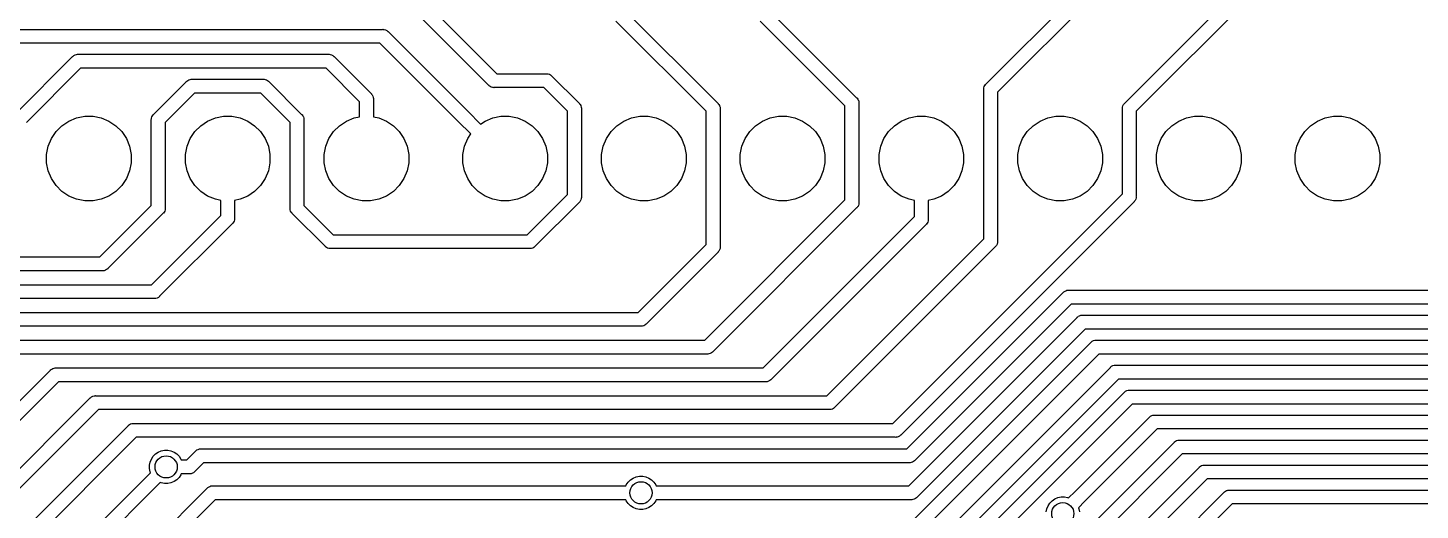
# Model space of a CAD drawing. Extents: x 3.36 to 8.33, y -5.94 to -3.6.
# Drawn here: x 4.671 to 5.659, y -4.482 to -4.14 of the extents above; entities that cross this region are included whole.
import ezdxf

# ---------------------------------------------------------------- set-up
doc = ezdxf.new("R2010")
doc.units = 0
doc.header["$MEASUREMENT"] = 0
doc.layers.add('BLACK', color=7, linetype='CONTINUOUS')

msp = doc.modelspace()

# ---------------------------------------------------------------- linework, layer by layer
at = {"layer": 'BLACK', "linetype": 'CONTINUOUS'}
for p, q in [((5.35102, -4.17961), (5.4687, -4.06192)), ((5.47566, -4.06888), (5.35925, -4.18529)), ((5.44945, -4.1932), (5.5554, -4.08724)), ((4.92491, -4.09315), (5.00401, -4.17224)), ((5.56109, -4.09547), (5.45768, -4.19889)), ((4.99832, -4.18047), (4.91922, -4.10138)), ((5.0942, -4.12661), (5.16079, -4.1932)), ((5.19656, -4.12661), (5.25921, -4.18926)), ((5.15256, -4.19889), (5.08851, -4.13484)), ((5.25098, -4.19495), (5.19088, -4.13484)), ((4.63016, -4.14075), (4.92289, -4.14075)), ((4.92289, -4.14075), (4.92313, -4.14072)), ((4.92313, -4.14072), (4.92337, -4.14075)), ((4.92337, -4.14075), (4.92337, -4.14075)), ((4.92337, -4.14075), (4.92409, -4.14082)), ((4.92409, -4.14082), (4.92502, -4.1411)), ((4.92502, -4.1411), (4.92588, -4.14156)), ((4.92588, -4.14156), (4.92663, -4.14217)), ((4.92663, -4.14217), (4.92678, -4.14236)), ((4.92678, -4.14236), (4.98354, -4.19912)), ((4.92109, -4.15059), (4.63196, -4.15059)), ((4.7048, -4.15882), (4.70573, -4.15854)), ((4.70573, -4.15854), (4.70645, -4.15846)), ((4.70645, -4.15846), (4.70669, -4.15844)), ((4.70645, -4.15846), (4.70645, -4.15846)), ((4.70669, -4.15844), (4.70693, -4.15846)), ((4.70693, -4.15846), (4.88461, -4.15846)), ((4.88461, -4.15846), (4.88485, -4.15844)), ((4.88485, -4.15844), (4.88509, -4.15846)), ((4.88509, -4.15846), (4.88509, -4.15846)), ((4.88509, -4.15846), (4.88581, -4.15854)), ((4.88581, -4.15854), (4.88674, -4.15882)), ((4.97658, -4.20608), (4.92109, -4.15059)), ((4.66205, -4.20107), (4.70304, -4.16008)), ((4.70873, -4.16831), (4.67028, -4.20676)), ((4.70304, -4.16008), (4.7032, -4.15989)), ((4.7032, -4.15989), (4.70338, -4.15973)), ((4.70338, -4.15973), (4.70395, -4.15927)), ((4.70395, -4.15927), (4.7048, -4.15882)), ((4.88281, -4.16831), (4.70873, -4.16831)), ((4.90654, -4.19204), (4.88281, -4.16831)), ((4.88674, -4.15882), (4.88759, -4.15927)), ((4.88759, -4.15927), (4.88834, -4.15989)), ((4.88834, -4.15989), (4.8885, -4.16008)), ((4.8885, -4.16008), (4.91477, -4.18635)), ((4.76047, -4.20107), (4.78375, -4.17779)), ((4.78375, -4.17779), (4.7839, -4.17761)), ((4.7839, -4.17761), (4.78409, -4.17745)), ((4.78409, -4.17745), (4.78465, -4.17699)), ((4.78409, -4.17745), (4.78409, -4.17745)), ((4.78465, -4.17699), (4.78551, -4.17653)), ((4.78551, -4.17653), (4.78644, -4.17625)), ((4.78644, -4.17625), (4.78716, -4.17618)), ((4.78716, -4.17618), (4.7874, -4.17616)), ((4.78716, -4.17618), (4.78716, -4.17618)), ((4.7874, -4.17616), (4.78764, -4.17618)), ((4.78764, -4.17618), (4.83834, -4.17618)), ((4.83834, -4.17618), (4.83858, -4.17616)), ((4.83858, -4.17616), (4.83882, -4.17618)), ((4.83882, -4.17618), (4.83882, -4.17618)), ((4.83882, -4.17618), (4.83955, -4.17625)), ((4.83955, -4.17625), (4.84048, -4.17653)), ((4.84048, -4.17653), (4.84133, -4.17699)), ((4.84133, -4.17699), (4.84208, -4.17761)), ((4.84208, -4.17761), (4.84223, -4.17779)), ((4.84223, -4.17779), (4.86551, -4.20107)), ((5.00401, -4.17224), (5.03913, -4.17224)), ((5.03913, -4.17224), (5.03937, -4.17222)), ((5.03937, -4.17222), (5.03961, -4.17224)), ((5.03961, -4.17224), (5.03961, -4.17224)), ((5.03961, -4.17224), (5.04033, -4.17232)), ((5.04033, -4.17232), (5.04126, -4.1726)), ((5.04126, -4.1726), (5.04212, -4.17305)), ((5.04212, -4.17305), (5.04287, -4.17367)), ((5.04287, -4.17367), (5.04302, -4.17386)), ((5.04302, -4.17386), (5.06236, -4.1932)), ((4.78944, -4.18602), (4.7687, -4.20676)), ((4.83654, -4.18602), (4.78944, -4.18602)), ((4.85728, -4.20676), (4.83654, -4.18602)), ((4.91477, -4.18635), (4.91496, -4.1865)), ((4.91496, -4.1865), (4.91511, -4.18669)), ((4.91511, -4.18669), (4.91511, -4.18669)), ((4.91511, -4.18669), (4.91541, -4.18706)), ((4.91541, -4.18706), (4.91557, -4.18725)), ((4.91557, -4.18725), (4.91603, -4.18811)), ((4.91603, -4.18811), (4.91631, -4.18903)), ((4.99847, -4.18066), (4.99832, -4.18047)), ((4.99866, -4.18082), (4.99847, -4.18066)), ((4.99901, -4.1811), (4.99866, -4.18082)), ((4.99866, -4.18082), (4.99866, -4.18082)), ((4.99922, -4.18128), (4.99901, -4.1811)), ((5.00008, -4.18173), (4.99922, -4.18128)), ((5.00101, -4.18202), (5.00008, -4.18173)), ((5.00173, -4.18209), (5.00101, -4.18202)), ((5.00197, -4.18211), (5.00173, -4.18209)), ((5.00173, -4.18209), (5.00173, -4.18209)), ((5.00221, -4.18209), (5.00197, -4.18211)), ((5.03733, -4.18209), (5.00221, -4.18209)), ((5.05413, -4.19889), (5.03733, -4.18209)), ((5.34939, -4.18326), (5.34948, -4.18229)), ((5.34941, -4.1835), (5.34939, -4.18326)), ((5.34941, -4.2893), (5.34941, -4.1835)), ((5.34948, -4.18229), (5.34976, -4.18136)), ((5.34976, -4.18136), (5.35022, -4.18051)), ((5.35022, -4.18051), (5.35068, -4.17995)), ((5.35068, -4.17995), (5.35083, -4.17976)), ((5.35068, -4.17995), (5.35068, -4.17995)), ((5.35083, -4.17976), (5.35102, -4.17961)), ((5.35925, -4.18529), (5.35925, -4.2911)), ((4.90654, -4.20282), (4.90654, -4.19204)), ((4.91631, -4.18903), (4.91638, -4.18976)), ((4.91638, -4.18976), (4.91638, -4.18976)), ((4.91638, -4.18976), (4.91641, -4.19)), ((4.91641, -4.19), (4.91638, -4.19024)), ((4.91638, -4.19024), (4.91638, -4.20282)), ((5.06236, -4.1932), (5.06255, -4.19335)), ((5.06255, -4.19335), (5.06271, -4.19354)), ((5.06271, -4.19354), (5.06271, -4.19354)), ((5.06271, -4.19354), (5.06317, -4.1941)), ((5.06317, -4.1941), (5.06351, -4.19474)), ((5.06351, -4.19474), (5.06362, -4.19496)), ((5.06362, -4.19496), (5.06391, -4.19589)), ((5.06391, -4.19589), (5.06398, -4.19661)), ((5.06398, -4.19661), (5.06398, -4.19661)), ((5.06398, -4.19661), (5.064, -4.19685)), ((5.064, -4.19685), (5.06398, -4.19709)), ((5.06398, -4.19709), (5.06398, -4.2596)), ((5.16079, -4.1932), (5.16098, -4.19335)), ((5.16098, -4.19335), (5.16113, -4.19354)), ((5.16113, -4.19354), (5.16113, -4.19354)), ((5.16113, -4.19354), (5.16159, -4.1941)), ((5.16159, -4.1941), (5.16193, -4.19474)), ((5.16193, -4.19474), (5.16205, -4.19496)), ((5.16205, -4.19496), (5.16233, -4.19589)), ((5.16233, -4.19589), (5.1624, -4.19661)), ((5.1624, -4.19661), (5.1624, -4.19661)), ((5.1624, -4.19661), (5.16243, -4.19685)), ((5.16243, -4.19685), (5.1624, -4.19709)), ((5.1624, -4.19709), (5.1624, -4.29503)), ((5.25098, -4.26174), (5.25098, -4.19495)), ((5.25921, -4.18926), (5.2594, -4.18942)), ((5.2594, -4.18942), (5.25956, -4.1896)), ((5.25956, -4.1896), (5.26002, -4.19017)), ((5.26002, -4.19017), (5.26044, -4.19096)), ((5.26044, -4.19096), (5.26047, -4.19102)), ((5.26047, -4.19102), (5.26076, -4.19195)), ((5.26076, -4.19195), (5.26083, -4.19267)), ((5.26083, -4.19267), (5.26083, -4.19267)), ((5.26083, -4.19267), (5.26085, -4.19291)), ((5.26085, -4.19291), (5.26083, -4.19315)), ((5.26083, -4.19315), (5.26083, -4.26354)), ((5.44781, -4.19685), (5.44783, -4.19661)), ((5.44783, -4.19709), (5.44781, -4.19685)), ((5.44783, -4.19661), (5.44791, -4.19589)), ((5.44783, -4.19661), (5.44783, -4.19661)), ((5.44783, -4.25735), (5.44783, -4.19709)), ((5.44791, -4.19589), (5.44819, -4.19496)), ((5.44819, -4.19496), (5.44864, -4.1941)), ((5.44864, -4.1941), (5.44926, -4.19335)), ((5.44926, -4.19335), (5.44945, -4.1932)), ((4.69549, -4.20912), (4.7004, -4.20584)), ((4.7004, -4.20584), (4.70586, -4.20358)), ((4.70586, -4.20358), (4.71166, -4.20243)), ((4.71166, -4.20243), (4.71756, -4.20243)), ((4.71756, -4.20243), (4.72336, -4.20358)), ((4.72336, -4.20358), (4.72882, -4.20584)), ((4.72882, -4.20584), (4.73373, -4.20912)), ((4.75883, -4.20472), (4.75887, -4.20432)), ((4.75886, -4.20497), (4.75883, -4.20472)), ((4.75886, -4.26568), (4.75886, -4.20497)), ((4.75887, -4.20432), (4.75893, -4.20376)), ((4.75893, -4.20376), (4.75897, -4.20364)), ((4.75897, -4.20364), (4.75921, -4.20283)), ((4.75921, -4.20283), (4.75967, -4.20198)), ((4.75967, -4.20198), (4.76013, -4.20142)), ((4.76013, -4.20142), (4.76028, -4.20123)), ((4.76013, -4.20142), (4.76013, -4.20142)), ((4.76028, -4.20123), (4.76047, -4.20107)), ((4.7687, -4.20676), (4.7687, -4.26748)), ((4.79391, -4.20912), (4.79883, -4.20584)), ((4.79883, -4.20584), (4.80428, -4.20358)), ((4.80428, -4.20358), (4.81008, -4.20243)), ((4.81008, -4.20243), (4.81599, -4.20243)), ((4.81599, -4.20243), (4.82179, -4.20358)), ((4.82179, -4.20358), (4.82725, -4.20584)), ((4.82725, -4.20584), (4.83216, -4.20912)), ((4.85728, -4.26748), (4.85728, -4.20676)), ((4.86551, -4.20107), (4.8657, -4.20123)), ((4.8657, -4.20123), (4.86586, -4.20142)), ((4.86586, -4.20142), (4.86586, -4.20142)), ((4.86586, -4.20142), (4.86632, -4.20198)), ((4.86632, -4.20198), (4.86659, -4.20249)), ((4.86659, -4.20249), (4.86677, -4.20283)), ((4.86677, -4.20283), (4.86705, -4.20376)), ((4.86705, -4.20376), (4.86713, -4.20448)), ((4.86713, -4.20448), (4.86713, -4.20448)), ((4.86713, -4.20448), (4.86715, -4.20472)), ((4.86715, -4.20472), (4.86713, -4.20497)), ((4.86713, -4.20497), (4.86713, -4.26568)), ((4.89234, -4.20912), (4.89725, -4.20584)), ((4.89725, -4.20584), (4.90271, -4.20358)), ((4.90271, -4.20358), (4.90654, -4.20282)), ((4.91638, -4.20282), (4.92021, -4.20358)), ((4.92021, -4.20358), (4.92567, -4.20584)), ((4.92567, -4.20584), (4.93058, -4.20912)), ((4.98547, -4.21497), (4.97658, -4.20608)), ((4.97658, -4.20608), (4.97658, -4.20608)), ((4.98354, -4.19912), (4.98354, -4.19912)), ((4.98354, -4.19912), (4.99243, -4.20801)), ((4.99243, -4.20801), (4.99568, -4.20584)), ((4.99568, -4.20584), (5.00114, -4.20358)), ((5.00114, -4.20358), (5.00693, -4.20243)), ((5.00693, -4.20243), (5.01284, -4.20243)), ((5.01284, -4.20243), (5.01864, -4.20358)), ((5.01864, -4.20358), (5.0241, -4.20584)), ((5.0241, -4.20584), (5.02901, -4.20912)), ((5.05413, -4.2578), (5.05413, -4.19889)), ((5.08919, -4.20912), (5.0941, -4.20584)), ((5.0941, -4.20584), (5.09956, -4.20358)), ((5.09956, -4.20358), (5.10536, -4.20243)), ((5.10536, -4.20243), (5.11127, -4.20243)), ((5.11127, -4.20243), (5.11706, -4.20358)), ((5.11706, -4.20358), (5.12252, -4.20584)), ((5.12252, -4.20584), (5.12743, -4.20912)), ((5.15256, -4.29324), (5.15256, -4.19889)), ((5.18761, -4.20912), (5.19253, -4.20584)), ((5.19253, -4.20584), (5.19799, -4.20358)), ((5.19799, -4.20358), (5.20378, -4.20243)), ((5.20378, -4.20243), (5.20969, -4.20243)), ((5.20969, -4.20243), (5.21549, -4.20358)), ((5.21549, -4.20358), (5.22095, -4.20584)), ((5.22095, -4.20584), (5.22586, -4.20912)), ((5.28604, -4.20912), (5.29095, -4.20584)), ((5.29095, -4.20584), (5.29641, -4.20358)), ((5.29641, -4.20358), (5.30221, -4.20243)), ((5.30221, -4.20243), (5.30812, -4.20243)), ((5.30812, -4.20243), (5.31391, -4.20358)), ((5.31391, -4.20358), (5.31937, -4.20584)), ((5.31937, -4.20584), (5.32429, -4.20912)), ((5.38446, -4.20912), (5.38938, -4.20584)), ((5.38938, -4.20584), (5.39484, -4.20358)), ((5.39484, -4.20358), (5.40063, -4.20243)), ((5.40063, -4.20243), (5.40654, -4.20243)), ((5.40654, -4.20243), (5.41234, -4.20358)), ((5.41234, -4.20358), (5.4178, -4.20584)), ((5.4178, -4.20584), (5.42271, -4.20912)), ((5.45768, -4.19889), (5.45768, -4.25915)), ((5.48289, -4.20912), (5.4878, -4.20584)), ((5.4878, -4.20584), (5.49326, -4.20358)), ((5.49326, -4.20358), (5.49906, -4.20243)), ((5.49906, -4.20243), (5.50497, -4.20243)), ((5.50497, -4.20243), (5.51076, -4.20358)), ((5.51076, -4.20358), (5.51622, -4.20584)), ((5.51622, -4.20584), (5.52114, -4.20912)), ((5.58131, -4.20912), (5.58623, -4.20584)), ((5.58623, -4.20584), (5.59169, -4.20358)), ((5.59169, -4.20358), (5.59748, -4.20243)), ((5.59748, -4.20243), (5.60339, -4.20243)), ((5.60339, -4.20243), (5.60919, -4.20358)), ((5.60919, -4.20358), (5.61465, -4.20584)), ((5.61465, -4.20584), (5.61956, -4.20912)), ((4.68802, -4.21821), (4.69131, -4.2133)), ((4.69131, -4.2133), (4.69549, -4.20912)), ((4.73373, -4.20912), (4.73791, -4.2133)), ((4.73791, -4.2133), (4.7412, -4.21821)), ((4.78645, -4.21821), (4.78973, -4.2133)), ((4.78973, -4.2133), (4.79391, -4.20912)), ((4.83216, -4.20912), (4.83634, -4.2133)), ((4.83634, -4.2133), (4.83962, -4.21821)), ((4.88487, -4.21821), (4.88816, -4.2133)), ((4.88816, -4.2133), (4.89234, -4.20912)), ((4.93058, -4.20912), (4.93476, -4.2133)), ((4.93476, -4.2133), (4.93805, -4.21821)), ((4.9833, -4.21821), (4.98547, -4.21497)), ((5.02901, -4.20912), (5.03319, -4.2133)), ((5.03319, -4.2133), (5.03647, -4.21821)), ((5.08173, -4.21821), (5.08501, -4.2133)), ((5.08501, -4.2133), (5.08919, -4.20912)), ((5.12743, -4.20912), (5.13161, -4.2133)), ((5.13161, -4.2133), (5.1349, -4.21821)), ((5.18015, -4.21821), (5.18343, -4.2133)), ((5.18343, -4.2133), (5.18761, -4.20912)), ((5.22586, -4.20912), (5.23004, -4.2133)), ((5.23004, -4.2133), (5.23332, -4.21821)), ((5.27858, -4.21821), (5.28186, -4.2133)), ((5.28186, -4.2133), (5.28604, -4.20912)), ((5.32429, -4.20912), (5.32846, -4.2133)), ((5.32846, -4.2133), (5.33175, -4.21821)), ((5.377, -4.21821), (5.38028, -4.2133)), ((5.38028, -4.2133), (5.38446, -4.20912)), ((5.42271, -4.20912), (5.42689, -4.2133)), ((5.42689, -4.2133), (5.43017, -4.21821)), ((5.47543, -4.21821), (5.47871, -4.2133)), ((5.47871, -4.2133), (5.48289, -4.20912)), ((5.52114, -4.20912), (5.52531, -4.2133)), ((5.52531, -4.2133), (5.5286, -4.21821)), ((5.57385, -4.21821), (5.57713, -4.2133)), ((5.57713, -4.2133), (5.58131, -4.20912)), ((5.61956, -4.20912), (5.62374, -4.2133)), ((5.62374, -4.2133), (5.62702, -4.21821)), ((4.68461, -4.22947), (4.68576, -4.22367)), ((4.68576, -4.22367), (4.68802, -4.21821)), ((4.7412, -4.21821), (4.74346, -4.22367)), ((4.74346, -4.22367), (4.74461, -4.22947)), ((4.78304, -4.22947), (4.78419, -4.22367)), ((4.78419, -4.22367), (4.78645, -4.21821)), ((4.83962, -4.21821), (4.84188, -4.22367)), ((4.84188, -4.22367), (4.84304, -4.22947)), ((4.88146, -4.22947), (4.88261, -4.22367)), ((4.88261, -4.22367), (4.88487, -4.21821)), ((4.93805, -4.21821), (4.94031, -4.22367)), ((4.94031, -4.22367), (4.94146, -4.22947)), ((4.97989, -4.22947), (4.98104, -4.22367)), ((4.98104, -4.22367), (4.9833, -4.21821)), ((5.03647, -4.21821), (5.03873, -4.22367)), ((5.03873, -4.22367), (5.03989, -4.22947)), ((5.07831, -4.22947), (5.07946, -4.22367)), ((5.07946, -4.22367), (5.08173, -4.21821)), ((5.1349, -4.21821), (5.13716, -4.22367)), ((5.13716, -4.22367), (5.13831, -4.22947)), ((5.17674, -4.22947), (5.17789, -4.22367)), ((5.17789, -4.22367), (5.18015, -4.21821)), ((5.23332, -4.21821), (5.23558, -4.22367)), ((5.23558, -4.22367), (5.23674, -4.22947)), ((5.27516, -4.22947), (5.27631, -4.22367)), ((5.27631, -4.22367), (5.27858, -4.21821)), ((5.33175, -4.21821), (5.33401, -4.22367)), ((5.33401, -4.22367), (5.33516, -4.22947)), ((5.37359, -4.22947), (5.37474, -4.22367)), ((5.37474, -4.22367), (5.377, -4.21821)), ((5.43017, -4.21821), (5.43243, -4.22367)), ((5.43243, -4.22367), (5.43359, -4.22947)), ((5.47201, -4.22947), (5.47316, -4.22367)), ((5.47316, -4.22367), (5.47543, -4.21821)), ((5.5286, -4.21821), (5.53086, -4.22367)), ((5.53086, -4.22367), (5.53201, -4.22947)), ((5.57044, -4.22947), (5.57159, -4.22367)), ((5.57159, -4.22367), (5.57385, -4.21821)), ((5.62702, -4.21821), (5.62928, -4.22367)), ((5.62928, -4.22367), (5.63044, -4.22947)), ((4.68461, -4.23538), (4.68461, -4.22947)), ((4.68576, -4.24118), (4.68461, -4.23538)), ((4.74461, -4.23538), (4.74346, -4.24118)), ((4.74461, -4.22947), (4.74461, -4.23538)), ((4.78304, -4.23538), (4.78304, -4.22947)), ((4.78419, -4.24118), (4.78304, -4.23538)), ((4.84304, -4.23538), (4.84188, -4.24118)), ((4.84304, -4.22947), (4.84304, -4.23538)), ((4.88146, -4.23538), (4.88146, -4.22947)), ((4.88261, -4.24118), (4.88146, -4.23538)), ((4.94146, -4.23538), (4.94031, -4.24118)), ((4.94146, -4.22947), (4.94146, -4.23538)), ((4.97989, -4.23538), (4.97989, -4.22947)), ((4.98104, -4.24118), (4.97989, -4.23538)), ((5.03989, -4.23538), (5.03873, -4.24118)), ((5.03989, -4.22947), (5.03989, -4.23538)), ((5.07831, -4.23538), (5.07831, -4.22947)), ((5.07946, -4.24118), (5.07831, -4.23538)), ((5.13831, -4.23538), (5.13716, -4.24118)), ((5.13831, -4.22947), (5.13831, -4.23538)), ((5.17674, -4.23538), (5.17674, -4.22947)), ((5.17789, -4.24118), (5.17674, -4.23538)), ((5.23674, -4.23538), (5.23558, -4.24118)), ((5.23674, -4.22947), (5.23674, -4.23538)), ((5.27516, -4.23538), (5.27516, -4.22947)), ((5.27631, -4.24118), (5.27516, -4.23538)), ((5.33516, -4.23538), (5.33401, -4.24118)), ((5.33516, -4.22947), (5.33516, -4.23538)), ((5.37359, -4.23538), (5.37359, -4.22947)), ((5.37474, -4.24118), (5.37359, -4.23538)), ((5.43359, -4.23538), (5.43243, -4.24118)), ((5.43359, -4.22947), (5.43359, -4.23538)), ((5.47201, -4.23538), (5.47201, -4.22947)), ((5.47316, -4.24118), (5.47201, -4.23538)), ((5.53201, -4.23538), (5.53086, -4.24118)), ((5.53201, -4.22947), (5.53201, -4.23538)), ((5.57044, -4.23538), (5.57044, -4.22947)), ((5.57159, -4.24118), (5.57044, -4.23538)), ((5.63044, -4.23538), (5.62928, -4.24118)), ((5.63044, -4.22947), (5.63044, -4.23538)), ((4.68802, -4.24664), (4.68576, -4.24118)), ((4.69131, -4.25155), (4.68802, -4.24664)), ((4.7412, -4.24664), (4.73791, -4.25155)), ((4.74346, -4.24118), (4.7412, -4.24664)), ((4.78645, -4.24664), (4.78419, -4.24118)), ((4.78973, -4.25155), (4.78645, -4.24664)), ((4.83962, -4.24664), (4.83634, -4.25155)), ((4.84188, -4.24118), (4.83962, -4.24664)), ((4.88487, -4.24664), (4.88261, -4.24118)), ((4.88816, -4.25155), (4.88487, -4.24664)), ((4.93805, -4.24664), (4.93476, -4.25155)), ((4.94031, -4.24118), (4.93805, -4.24664)), ((4.9833, -4.24664), (4.98104, -4.24118)), ((4.98658, -4.25155), (4.9833, -4.24664)), ((5.03647, -4.24664), (5.03319, -4.25155)), ((5.03873, -4.24118), (5.03647, -4.24664)), ((5.08173, -4.24664), (5.07946, -4.24118)), ((5.08501, -4.25155), (5.08173, -4.24664)), ((5.1349, -4.24664), (5.13161, -4.25155)), ((5.13716, -4.24118), (5.1349, -4.24664)), ((5.18015, -4.24664), (5.17789, -4.24118)), ((5.18343, -4.25155), (5.18015, -4.24664)), ((5.23332, -4.24664), (5.23004, -4.25155)), ((5.23558, -4.24118), (5.23332, -4.24664)), ((5.27858, -4.24664), (5.27631, -4.24118)), ((5.28186, -4.25155), (5.27858, -4.24664)), ((5.33175, -4.24664), (5.32846, -4.25155)), ((5.33401, -4.24118), (5.33175, -4.24664)), ((5.377, -4.24664), (5.37474, -4.24118)), ((5.38028, -4.25155), (5.377, -4.24664)), ((5.43017, -4.24664), (5.42689, -4.25155)), ((5.43243, -4.24118), (5.43017, -4.24664)), ((5.47543, -4.24664), (5.47316, -4.24118)), ((5.47871, -4.25155), (5.47543, -4.24664)), ((5.5286, -4.24664), (5.52531, -4.25155)), ((5.53086, -4.24118), (5.5286, -4.24664)), ((5.57385, -4.24664), (5.57159, -4.24118)), ((5.57713, -4.25155), (5.57385, -4.24664)), ((5.62702, -4.24664), (5.62374, -4.25155)), ((5.62928, -4.24118), (5.62702, -4.24664)), ((4.69549, -4.25573), (4.69131, -4.25155)), ((4.7004, -4.25901), (4.69549, -4.25573)), ((4.73373, -4.25573), (4.72882, -4.25901)), ((4.73791, -4.25155), (4.73373, -4.25573)), ((4.79391, -4.25573), (4.78973, -4.25155)), ((4.79883, -4.25901), (4.79391, -4.25573)), ((4.83216, -4.25573), (4.82725, -4.25901)), ((4.83634, -4.25155), (4.83216, -4.25573)), ((4.89234, -4.25573), (4.88816, -4.25155)), ((4.89725, -4.25901), (4.89234, -4.25573)), ((4.93058, -4.25573), (4.92567, -4.25901)), ((4.93476, -4.25155), (4.93058, -4.25573)), ((4.99076, -4.25573), (4.98658, -4.25155)), ((4.99568, -4.25901), (4.99076, -4.25573)), ((5.02901, -4.25573), (5.0241, -4.25901)), ((5.03319, -4.25155), (5.02901, -4.25573)), ((5.08919, -4.25573), (5.08501, -4.25155)), ((5.0941, -4.25901), (5.08919, -4.25573)), ((5.12743, -4.25573), (5.12252, -4.25901)), ((5.13161, -4.25155), (5.12743, -4.25573)), ((5.18761, -4.25573), (5.18343, -4.25155)), ((5.19253, -4.25901), (5.18761, -4.25573)), ((5.22586, -4.25573), (5.22095, -4.25901)), ((5.23004, -4.25155), (5.22586, -4.25573)), ((5.28604, -4.25573), (5.28186, -4.25155)), ((5.28491, -4.42028), (5.44783, -4.25735)), ((5.29095, -4.25901), (5.28604, -4.25573)), ((5.32429, -4.25573), (5.31937, -4.25901)), ((5.32846, -4.25155), (5.32429, -4.25573)), ((5.38446, -4.25573), (5.38028, -4.25155)), ((5.38938, -4.25901), (5.38446, -4.25573)), ((5.42271, -4.25573), (5.4178, -4.25901)), ((5.42689, -4.25155), (5.42271, -4.25573)), ((5.48289, -4.25573), (5.47871, -4.25155)), ((5.4878, -4.25901), (5.48289, -4.25573)), ((5.52114, -4.25573), (5.51622, -4.25901)), ((5.52531, -4.25155), (5.52114, -4.25573)), ((5.58131, -4.25573), (5.57713, -4.25155)), ((5.58623, -4.25901), (5.58131, -4.25573)), ((5.61956, -4.25573), (5.61465, -4.25901)), ((5.62374, -4.25155), (5.61956, -4.25573)), ((4.70586, -4.26127), (4.7004, -4.25901)), ((4.71166, -4.26243), (4.70586, -4.26127)), ((4.71756, -4.26243), (4.71166, -4.26243)), ((4.72336, -4.26127), (4.71756, -4.26243)), ((4.72237, -4.30217), (4.75886, -4.26568)), ((4.72882, -4.25901), (4.72336, -4.26127)), ((4.80428, -4.26127), (4.79883, -4.25901)), ((4.80811, -4.26203), (4.80428, -4.26127)), ((4.80811, -4.27281), (4.80811, -4.26203)), ((4.82179, -4.26127), (4.81796, -4.26203)), ((4.81796, -4.26203), (4.81796, -4.27461)), ((4.82725, -4.25901), (4.82179, -4.26127)), ((4.86713, -4.26568), (4.88787, -4.28642)), ((4.90271, -4.26127), (4.89725, -4.25901)), ((4.90851, -4.26243), (4.90271, -4.26127)), ((4.91442, -4.26243), (4.90851, -4.26243)), ((4.92021, -4.26127), (4.91442, -4.26243)), ((4.92567, -4.25901), (4.92021, -4.26127)), ((5.00114, -4.26127), (4.99568, -4.25901)), ((5.00693, -4.26243), (5.00114, -4.26127)), ((5.01284, -4.26243), (5.00693, -4.26243)), ((5.01864, -4.26127), (5.01284, -4.26243)), ((5.0241, -4.25901), (5.01864, -4.26127)), ((5.02552, -4.28642), (5.05413, -4.2578)), ((5.06236, -4.26349), (5.03121, -4.29465)), ((5.06255, -4.26334), (5.06236, -4.26349)), ((5.06283, -4.263), (5.06255, -4.26334)), ((5.06317, -4.26259), (5.06283, -4.263)), ((5.06362, -4.26173), (5.06317, -4.26259)), ((5.06367, -4.26158), (5.06362, -4.26173)), ((5.06391, -4.26081), (5.06367, -4.26158)), ((5.06398, -4.26008), (5.06391, -4.26081)), ((5.06398, -4.2596), (5.064, -4.25984)), ((5.064, -4.25984), (5.06398, -4.26008)), ((5.06398, -4.26008), (5.06398, -4.26008)), ((5.09956, -4.26127), (5.0941, -4.25901)), ((5.10536, -4.26243), (5.09956, -4.26127)), ((5.11127, -4.26243), (5.10536, -4.26243)), ((5.11706, -4.26127), (5.11127, -4.26243)), ((5.12252, -4.25901), (5.11706, -4.26127)), ((5.1515, -4.36122), (5.25098, -4.26174)), ((5.19799, -4.26127), (5.19253, -4.25901)), ((5.20378, -4.26243), (5.19799, -4.26127)), ((5.20969, -4.26243), (5.20378, -4.26243)), ((5.21549, -4.26127), (5.20969, -4.26243)), ((5.22095, -4.25901), (5.21549, -4.26127)), ((5.25956, -4.26709), (5.2594, -4.26728)), ((5.25998, -4.26657), (5.25956, -4.26709)), ((5.25956, -4.26709), (5.25956, -4.26709)), ((5.26002, -4.26653), (5.25998, -4.26657)), ((5.26047, -4.26567), (5.26002, -4.26653)), ((5.26076, -4.26474), (5.26047, -4.26567)), ((5.26083, -4.26402), (5.26076, -4.26474)), ((5.26083, -4.26354), (5.26085, -4.26378)), ((5.26085, -4.26378), (5.26083, -4.26402)), ((5.26083, -4.26402), (5.26083, -4.26402)), ((5.45607, -4.26304), (5.2906, -4.42851)), ((5.29641, -4.26127), (5.29095, -4.25901)), ((5.30024, -4.26203), (5.29641, -4.26127)), ((5.30024, -4.27351), (5.30024, -4.26203)), ((5.31391, -4.26127), (5.31008, -4.26203)), ((5.31008, -4.26203), (5.31008, -4.27531)), ((5.31937, -4.25901), (5.31391, -4.26127)), ((5.39484, -4.26127), (5.38938, -4.25901)), ((5.40063, -4.26243), (5.39484, -4.26127)), ((5.40654, -4.26243), (5.40063, -4.26243)), ((5.41234, -4.26127), (5.40654, -4.26243)), ((5.4178, -4.25901), (5.41234, -4.26127)), ((5.45625, -4.26289), (5.45607, -4.26304)), ((5.45641, -4.2627), (5.45625, -4.26289)), ((5.45687, -4.26214), (5.45641, -4.2627)), ((5.45641, -4.2627), (5.45641, -4.2627)), ((5.45732, -4.26129), (5.45687, -4.26214)), ((5.45735, -4.26119), (5.45732, -4.26129)), ((5.45761, -4.26036), (5.45735, -4.26119)), ((5.45768, -4.25963), (5.45761, -4.26036)), ((5.45768, -4.25915), (5.4577, -4.25939)), ((5.4577, -4.25939), (5.45768, -4.25963)), ((5.45768, -4.25963), (5.45768, -4.25963)), ((5.49326, -4.26127), (5.4878, -4.25901)), ((5.49906, -4.26243), (5.49326, -4.26127)), ((5.50497, -4.26243), (5.49906, -4.26243)), ((5.51076, -4.26127), (5.50497, -4.26243)), ((5.51622, -4.25901), (5.51076, -4.26127)), ((5.59169, -4.26127), (5.58623, -4.25901)), ((5.59748, -4.26243), (5.59169, -4.26127)), ((5.60339, -4.26243), (5.59748, -4.26243)), ((5.60919, -4.26127), (5.60339, -4.26243)), ((5.61465, -4.25901), (5.60919, -4.26127)), ((4.76709, -4.27137), (4.72806, -4.3104)), ((4.75908, -4.32185), (4.80811, -4.27281)), ((4.76728, -4.27121), (4.76709, -4.27137)), ((4.76743, -4.27103), (4.76728, -4.27121)), ((4.76789, -4.27046), (4.76743, -4.27103)), ((4.76743, -4.27103), (4.76743, -4.27103)), ((4.76793, -4.2704), (4.76789, -4.27046)), ((4.76835, -4.26961), (4.76793, -4.2704)), ((4.76863, -4.26868), (4.76835, -4.26961)), ((4.7687, -4.26796), (4.76863, -4.26868)), ((4.7687, -4.26748), (4.76872, -4.26772)), ((4.76872, -4.26772), (4.7687, -4.26796)), ((4.7687, -4.26796), (4.7687, -4.26796)), ((4.8176, -4.27674), (4.81718, -4.27754)), ((4.81789, -4.27582), (4.8176, -4.27674)), ((4.81796, -4.27509), (4.81789, -4.27582)), ((4.81796, -4.27461), (4.81798, -4.27485)), ((4.81798, -4.27485), (4.81796, -4.27509)), ((4.81796, -4.27509), (4.81796, -4.27509)), ((4.85726, -4.26772), (4.85728, -4.26748)), ((4.85728, -4.26796), (4.85726, -4.26772)), ((4.85729, -4.26798), (4.85728, -4.26796)), ((4.85728, -4.26796), (4.85728, -4.26796)), ((4.85735, -4.26868), (4.85729, -4.26798)), ((4.85764, -4.26961), (4.85735, -4.26868)), ((4.85809, -4.27046), (4.85764, -4.26961)), ((4.85853, -4.271), (4.85809, -4.27046)), ((4.85871, -4.27121), (4.85853, -4.271)), ((4.8589, -4.27137), (4.85871, -4.27121)), ((4.88218, -4.29465), (4.8589, -4.27137)), ((5.25921, -4.26743), (5.15719, -4.36945)), ((5.19284, -4.38091), (5.30024, -4.27351)), ((5.2594, -4.26728), (5.25921, -4.26743)), ((5.31001, -4.27651), (5.30973, -4.27744)), ((5.31002, -4.2764), (5.31001, -4.27651)), ((5.31008, -4.27579), (5.31002, -4.2764)), ((5.31008, -4.27531), (5.31011, -4.27555)), ((5.31011, -4.27555), (5.31008, -4.27579)), ((5.31008, -4.27579), (5.31008, -4.27579)), ((4.81634, -4.2785), (4.76477, -4.33008)), ((4.81653, -4.27835), (4.81634, -4.2785)), ((4.81669, -4.27816), (4.81653, -4.27835)), ((4.81715, -4.2776), (4.81669, -4.27816)), ((4.81669, -4.27816), (4.81669, -4.27816)), ((4.81718, -4.27754), (4.81715, -4.2776)), ((4.88787, -4.28642), (5.02552, -4.28642)), ((5.30847, -4.2792), (5.19853, -4.38914)), ((5.30866, -4.27904), (5.30847, -4.2792)), ((5.30881, -4.27886), (5.30866, -4.27904)), ((5.30927, -4.27829), (5.30881, -4.27886)), ((5.30881, -4.27886), (5.30881, -4.27886)), ((5.30973, -4.27744), (5.30927, -4.27829)), ((4.88233, -4.29484), (4.88218, -4.29465)), ((4.88252, -4.29499), (4.88233, -4.29484)), ((4.88308, -4.29545), (4.88252, -4.29499)), ((4.88252, -4.29499), (4.88252, -4.29499)), ((4.88393, -4.29591), (4.88308, -4.29545)), ((4.88486, -4.29619), (4.88393, -4.29591)), ((4.88559, -4.29626), (4.88486, -4.29619)), ((4.88583, -4.29628), (4.88559, -4.29626)), ((4.88559, -4.29626), (4.88559, -4.29626)), ((4.88607, -4.29626), (4.88583, -4.29628)), ((5.02732, -4.29626), (4.88607, -4.29626)), ((5.02756, -4.29628), (5.02732, -4.29626)), ((5.0278, -4.29626), (5.02756, -4.29628)), ((5.02852, -4.29619), (5.0278, -4.29626)), ((5.0278, -4.29626), (5.0278, -4.29626)), ((5.02945, -4.29591), (5.02852, -4.29619)), ((5.03031, -4.29545), (5.02945, -4.29591)), ((5.03106, -4.29484), (5.03031, -4.29545)), ((5.03121, -4.29465), (5.03106, -4.29484)), ((5.10426, -4.34154), (5.15256, -4.29324)), ((5.16233, -4.29624), (5.16208, -4.29707)), ((5.1624, -4.29552), (5.16233, -4.29624)), ((5.1624, -4.29503), (5.16243, -4.29528)), ((5.16243, -4.29528), (5.1624, -4.29552)), ((5.1624, -4.29552), (5.1624, -4.29552)), ((5.23812, -4.40059), (5.34941, -4.2893)), ((5.35764, -4.29499), (5.24381, -4.40882)), ((5.35783, -4.29484), (5.35764, -4.29499)), ((5.35798, -4.29465), (5.35783, -4.29484)), ((5.35844, -4.29409), (5.35798, -4.29465)), ((5.35798, -4.29465), (5.35798, -4.29465)), ((5.3589, -4.29323), (5.35844, -4.29409)), ((5.35899, -4.29295), (5.3589, -4.29323)), ((5.35918, -4.2923), (5.35899, -4.29295)), ((5.35925, -4.29158), (5.35918, -4.2923)), ((5.35925, -4.2911), (5.35928, -4.29134)), ((5.35928, -4.29134), (5.35925, -4.29158)), ((5.35925, -4.29158), (5.35925, -4.29158)), ((4.57603, -4.30217), (4.72237, -4.30217)), ((5.16079, -4.29893), (5.10995, -4.34977)), ((5.16098, -4.29877), (5.16079, -4.29893)), ((5.16113, -4.29858), (5.16098, -4.29877)), ((5.16159, -4.29802), (5.16113, -4.29858)), ((5.16113, -4.29858), (5.16113, -4.29858)), ((5.16205, -4.29717), (5.16159, -4.29802)), ((5.16208, -4.29707), (5.16205, -4.29717)), ((4.72417, -4.31201), (4.57783, -4.31201)), ((4.72441, -4.31203), (4.72417, -4.31201)), ((4.72465, -4.31201), (4.72441, -4.31203)), ((4.72537, -4.31194), (4.72465, -4.31201)), ((4.72465, -4.31201), (4.72465, -4.31201)), ((4.7263, -4.31166), (4.72537, -4.31194)), ((4.72716, -4.3112), (4.7263, -4.31166)), ((4.72791, -4.31058), (4.72716, -4.3112)), ((4.72806, -4.3104), (4.72791, -4.31058)), ((4.59822, -4.32185), (4.75908, -4.32185)), ((5.4067, -4.3266), (5.40756, -4.32614)), ((5.40756, -4.32614), (5.40758, -4.32613)), ((5.40758, -4.32613), (5.40848, -4.32586)), ((5.40848, -4.32586), (5.40921, -4.32579)), ((5.40921, -4.32579), (5.40945, -4.32576)), ((5.40921, -4.32579), (5.40921, -4.32579)), ((5.40945, -4.32576), (5.40969, -4.32579)), ((5.40969, -4.32579), (6.55899, -4.32579)), ((4.76087, -4.33169), (4.60002, -4.33169)), ((4.76112, -4.33172), (4.76087, -4.33169)), ((4.76136, -4.33169), (4.76112, -4.33172)), ((4.76208, -4.33162), (4.76136, -4.33169)), ((4.76136, -4.33169), (4.76136, -4.33169)), ((4.76301, -4.33134), (4.76208, -4.33162)), ((4.76386, -4.33088), (4.76301, -4.33134)), ((4.76461, -4.33027), (4.76386, -4.33088)), ((4.76477, -4.33008), (4.76461, -4.33027)), ((5.29489, -4.43831), (5.4058, -4.3274)), ((5.41149, -4.33563), (5.30058, -4.44654)), ((5.4058, -4.3274), (5.40595, -4.32721)), ((5.40595, -4.32721), (5.40634, -4.32689)), ((5.40634, -4.32689), (5.4067, -4.3266)), ((6.56078, -4.33563), (5.41149, -4.33563)), ((4.62819, -4.34154), (5.10426, -4.34154)), ((5.29619, -4.46457), (5.41564, -4.34512)), ((5.41564, -4.34512), (5.41579, -4.34493)), ((5.41579, -4.34493), (5.41624, -4.34456)), ((5.41624, -4.34456), (5.41654, -4.34431)), ((5.41654, -4.34431), (5.4174, -4.34386)), ((5.4174, -4.34386), (5.41833, -4.34358)), ((5.41833, -4.34358), (5.41905, -4.3435)), ((5.41905, -4.3435), (5.41929, -4.34348)), ((5.41905, -4.3435), (5.41905, -4.3435)), ((5.41929, -4.34348), (5.41953, -4.3435)), ((5.41953, -4.3435), (6.59048, -4.3435)), ((5.10606, -4.35138), (4.62999, -4.35138)), ((5.1063, -4.3514), (5.10606, -4.35138)), ((5.10654, -4.35138), (5.1063, -4.3514)), ((5.10726, -4.35131), (5.10654, -4.35138)), ((5.10654, -4.35138), (5.10654, -4.35138)), ((5.10819, -4.35103), (5.10726, -4.35131)), ((5.10905, -4.35057), (5.10819, -4.35103)), ((5.1098, -4.34995), (5.10905, -4.35057)), ((5.10995, -4.34977), (5.1098, -4.34995)), ((5.42133, -4.35335), (5.30188, -4.4728)), ((6.59228, -4.35335), (5.42133, -4.35335)), ((4.65885, -4.36122), (5.1515, -4.36122)), ((5.29914, -4.48917), (5.42548, -4.36283)), ((5.42548, -4.36283), (5.42564, -4.36265)), ((5.42564, -4.36265), (5.42582, -4.36249)), ((5.42582, -4.36249), (5.42639, -4.36203)), ((5.42639, -4.36203), (5.42724, -4.36157)), ((5.42724, -4.36157), (5.42817, -4.36129)), ((5.42724, -4.36157), (5.42724, -4.36157)), ((5.42817, -4.36129), (5.42889, -4.36122)), ((5.42889, -4.36122), (5.42913, -4.3612)), ((5.42889, -4.36122), (5.42889, -4.36122)), ((5.42913, -4.3612), (5.42937, -4.36122)), ((5.42937, -4.36122), (6.62073, -4.36122)), ((5.1533, -4.37106), (4.66065, -4.37106)), ((5.15354, -4.37109), (5.1533, -4.37106)), ((5.15378, -4.37106), (5.15354, -4.37109)), ((5.15451, -4.37099), (5.15378, -4.37106)), ((5.15378, -4.37106), (5.15378, -4.37106)), ((5.15544, -4.37071), (5.15451, -4.37099)), ((5.15629, -4.37025), (5.15544, -4.37071)), ((5.15704, -4.36964), (5.15629, -4.37025)), ((5.15719, -4.36945), (5.15704, -4.36964)), ((5.43117, -4.37106), (5.30483, -4.4974)), ((6.62253, -4.37106), (5.43117, -4.37106)), ((4.27327, -4.79655), (4.68729, -4.38252)), ((4.68729, -4.38252), (4.68745, -4.38233)), ((4.68745, -4.38233), (4.68789, -4.38197)), ((4.68789, -4.38197), (4.6882, -4.38172)), ((4.6882, -4.38172), (4.68905, -4.38126)), ((4.68905, -4.38126), (4.68998, -4.38098)), ((4.68998, -4.38098), (4.6907, -4.38091)), ((4.6907, -4.38091), (4.69094, -4.38088)), ((4.6907, -4.38091), (4.6907, -4.38091)), ((4.69094, -4.38088), (4.69119, -4.38091)), ((4.69119, -4.38091), (5.19284, -4.38091)), ((5.30505, -4.51476), (5.43926, -4.38055)), ((5.43926, -4.38055), (5.43942, -4.38036)), ((5.43942, -4.38036), (5.4396, -4.38021)), ((5.4396, -4.38021), (5.44016, -4.37975)), ((5.4396, -4.38021), (5.4396, -4.38021)), ((5.44016, -4.37975), (5.44102, -4.37929)), ((5.44102, -4.37929), (5.44195, -4.37901)), ((5.44195, -4.37901), (5.44267, -4.37894)), ((5.44267, -4.37894), (5.44291, -4.37891)), ((5.44267, -4.37894), (5.44267, -4.37894)), ((5.44291, -4.37891), (5.44315, -4.37894)), ((5.44315, -4.37894), (6.65544, -4.37894)), ((4.69298, -4.39075), (4.2815, -4.80224)), ((5.19464, -4.39075), (4.69298, -4.39075)), ((5.19488, -4.39077), (5.19464, -4.39075)), ((5.19512, -4.39075), (5.19488, -4.39077)), ((5.19585, -4.39068), (5.19512, -4.39075)), ((5.19512, -4.39075), (5.19512, -4.39075)), ((5.19677, -4.3904), (5.19585, -4.39068)), ((5.19763, -4.38994), (5.19677, -4.3904)), ((5.19838, -4.38932), (5.19763, -4.38994)), ((5.19853, -4.38914), (5.19838, -4.38932)), ((5.44495, -4.38878), (5.31074, -4.52299)), ((6.65724, -4.38878), (5.44495, -4.38878)), ((4.32346, -4.79433), (4.71559, -4.4022)), ((4.71559, -4.4022), (4.71574, -4.40202)), ((4.71574, -4.40202), (4.71628, -4.40158)), ((4.71628, -4.40158), (4.71649, -4.4014)), ((4.71649, -4.4014), (4.71734, -4.40094)), ((4.71734, -4.40094), (4.71827, -4.40066)), ((4.71827, -4.40066), (4.719, -4.40059)), ((4.719, -4.40059), (4.71924, -4.40057)), ((4.719, -4.40059), (4.719, -4.40059)), ((4.71924, -4.40057), (4.71948, -4.40059)), ((4.71948, -4.40059), (5.23812, -4.40059)), ((5.30603, -4.54134), (5.4491, -4.39827)), ((5.4491, -4.39827), (5.44926, -4.39808)), ((5.44926, -4.39808), (5.44944, -4.39793)), ((5.44944, -4.39793), (5.44945, -4.39793)), ((5.44945, -4.39793), (5.45001, -4.39746)), ((5.45001, -4.39746), (5.45086, -4.39701)), ((5.45001, -4.39746), (5.45001, -4.39746)), ((5.45001, -4.39746), (5.45001, -4.39746)), ((5.45086, -4.39701), (5.45179, -4.39673)), ((5.45179, -4.39673), (5.45251, -4.39666)), ((5.45251, -4.39666), (5.45275, -4.39663)), ((5.45251, -4.39666), (5.45251, -4.39666)), ((5.45275, -4.39663), (5.453, -4.39666)), ((5.453, -4.39666), (6.69087, -4.39666)), ((4.72128, -4.41043), (4.33169, -4.80002)), ((5.23992, -4.41043), (4.72128, -4.41043)), ((5.24016, -4.41046), (5.23992, -4.41043)), ((5.2404, -4.41043), (5.24016, -4.41046)), ((5.24112, -4.41036), (5.2404, -4.41043)), ((5.2404, -4.41043), (5.2404, -4.41043)), ((5.24205, -4.41008), (5.24112, -4.41036)), ((5.2429, -4.40962), (5.24205, -4.41008)), ((5.24365, -4.40901), (5.2429, -4.40962)), ((5.24381, -4.40882), (5.24365, -4.40901)), ((5.45479, -4.4065), (5.31172, -4.54957)), ((6.69267, -4.4065), (5.45479, -4.4065)), ((5.46716, -4.41564), (5.46772, -4.41518)), ((5.46772, -4.41518), (5.46858, -4.41472)), ((5.46858, -4.41472), (5.46951, -4.41444)), ((5.46951, -4.41444), (5.47023, -4.41437)), ((5.47023, -4.41437), (5.47047, -4.41435)), ((5.47023, -4.41437), (5.47023, -4.41437)), ((5.47047, -4.41435), (5.47071, -4.41437)), ((5.47071, -4.41437), (6.77158, -4.41437)), ((4.37464, -4.78966), (4.74241, -4.42189)), ((4.74241, -4.42189), (4.74257, -4.4217)), ((4.74257, -4.4217), (4.74275, -4.42155)), ((4.74275, -4.42155), (4.74332, -4.42109)), ((4.74332, -4.42109), (4.74417, -4.42063)), ((4.74417, -4.42063), (4.7451, -4.42035)), ((4.7451, -4.42035), (4.74582, -4.42028)), ((4.74582, -4.42028), (4.74606, -4.42025)), ((4.74582, -4.42028), (4.74582, -4.42028)), ((4.74606, -4.42025), (4.7463, -4.42028)), ((4.7463, -4.42028), (5.28491, -4.42028)), ((5.41401, -4.46879), (5.46682, -4.41598)), ((5.47251, -4.42421), (5.42097, -4.47575)), ((5.46682, -4.41598), (5.46697, -4.4158)), ((5.46697, -4.4158), (5.46716, -4.41564)), ((6.77338, -4.42421), (5.47251, -4.42421)), ((4.7481, -4.43012), (4.38287, -4.79535)), ((5.28671, -4.43012), (4.7481, -4.43012)), ((5.28695, -4.43014), (5.28671, -4.43012)), ((5.28719, -4.43012), (5.28695, -4.43014)), ((5.28792, -4.43005), (5.28719, -4.43012)), ((5.28719, -4.43012), (5.28719, -4.43012)), ((5.28884, -4.42977), (5.28792, -4.43005)), ((5.2897, -4.42931), (5.28884, -4.42977)), ((5.29045, -4.42869), (5.2897, -4.42931)), ((5.2906, -4.42851), (5.29045, -4.42869)), ((5.32769, -4.59055), (5.48454, -4.4337)), ((5.48454, -4.4337), (5.48469, -4.43351)), ((5.48469, -4.43351), (5.48488, -4.43336)), ((5.48488, -4.43336), (5.48544, -4.4329)), ((5.48488, -4.43336), (5.48488, -4.43336)), ((5.48544, -4.4329), (5.48629, -4.43244)), ((5.48629, -4.43244), (5.48722, -4.43216)), ((5.48722, -4.43216), (5.48794, -4.43209)), ((5.48794, -4.43209), (5.48795, -4.43209)), ((5.48795, -4.43209), (5.48819, -4.43207)), ((5.48819, -4.43207), (5.48843, -4.43209)), ((5.48843, -4.43209), (6.77892, -4.43209)), ((4.7589, -4.44551), (4.76019, -4.44358)), ((4.76019, -4.44358), (4.76184, -4.44193)), ((4.76184, -4.44193), (4.76377, -4.44064)), ((4.76377, -4.44064), (4.76592, -4.43975)), ((4.76592, -4.43975), (4.7682, -4.43929)), ((4.7682, -4.43929), (4.77053, -4.43929)), ((4.77053, -4.43929), (4.77281, -4.43975)), ((4.77281, -4.43975), (4.77496, -4.44064)), ((4.77496, -4.44064), (4.7769, -4.44193)), ((4.7769, -4.44193), (4.77854, -4.44358)), ((4.77854, -4.44358), (4.77983, -4.44551)), ((4.78403, -4.44618), (4.79029, -4.43992)), ((4.79029, -4.43992), (4.79045, -4.43973)), ((4.79045, -4.43973), (4.79064, -4.43958)), ((4.79064, -4.43958), (4.7912, -4.43912)), ((4.79064, -4.43958), (4.79064, -4.43958)), ((4.7912, -4.43912), (4.79205, -4.43866)), ((4.7912, -4.43912), (4.7912, -4.43912)), ((4.7912, -4.43912), (4.7912, -4.43912)), ((4.79205, -4.43866), (4.79298, -4.43838)), ((4.79298, -4.43838), (4.7937, -4.43831)), ((4.7937, -4.43831), (4.79395, -4.43829)), ((4.7937, -4.43831), (4.7937, -4.43831)), ((4.79395, -4.43829), (4.79419, -4.43831)), ((4.79419, -4.43831), (5.29489, -4.43831)), ((5.49022, -4.44193), (5.33338, -4.59878)), ((6.78072, -4.44193), (5.49022, -4.44193)), ((4.75756, -4.44994), (4.75801, -4.44766)), ((4.75756, -4.45227), (4.75756, -4.44994)), ((4.75801, -4.45455), (4.75756, -4.45227)), ((4.75801, -4.44766), (4.7589, -4.44551)), ((4.75829, -4.45522), (4.75801, -4.45455)), ((4.77983, -4.44551), (4.78011, -4.44618)), ((4.78011, -4.44618), (4.78403, -4.44618)), ((4.78957, -4.4546), (4.78882, -4.45522)), ((4.78972, -4.45441), (4.78957, -4.4546)), ((4.79598, -4.44815), (4.78972, -4.45441)), ((5.29669, -4.44815), (4.79598, -4.44815)), ((5.29693, -4.44818), (5.29669, -4.44815)), ((5.29717, -4.44815), (5.29693, -4.44818)), ((5.29789, -4.44808), (5.29717, -4.44815)), ((5.29717, -4.44815), (5.29717, -4.44815)), ((5.29882, -4.4478), (5.29789, -4.44808)), ((5.29967, -4.44734), (5.29882, -4.4478)), ((5.30042, -4.44673), (5.29967, -4.44734)), ((5.30058, -4.44654), (5.30042, -4.44673)), ((5.46126, -4.49241), (5.50225, -4.45142)), ((5.50225, -4.45142), (5.50241, -4.45123)), ((5.50241, -4.45123), (5.50259, -4.45108)), ((5.50259, -4.45108), (5.50316, -4.45062)), ((5.50316, -4.45062), (5.50401, -4.45016)), ((5.50401, -4.45016), (5.50494, -4.44988)), ((5.50494, -4.44988), (5.50566, -4.44981)), ((5.50566, -4.44981), (5.5059, -4.44978)), ((5.50566, -4.44981), (5.50566, -4.44981)), ((5.5059, -4.44978), (5.50614, -4.44981)), ((5.50614, -4.44981), (6.78626, -4.44981)), ((4.42346, -4.79005), (4.75425, -4.45926)), ((4.75425, -4.45926), (4.75829, -4.45522)), ((4.75425, -4.45926), (4.75425, -4.45926)), ((4.76525, -4.46218), (4.76121, -4.46622)), ((4.76592, -4.46246), (4.76525, -4.46218)), ((4.7682, -4.46292), (4.76592, -4.46246)), ((4.77053, -4.46292), (4.7682, -4.46292)), ((4.77281, -4.46246), (4.77053, -4.46292)), ((4.77496, -4.46157), (4.77281, -4.46246)), ((4.7769, -4.46028), (4.77496, -4.46157)), ((4.77854, -4.45863), (4.7769, -4.46028)), ((4.77983, -4.4567), (4.77854, -4.45863)), ((4.78011, -4.45603), (4.77983, -4.4567)), ((4.78583, -4.45603), (4.78011, -4.45603)), ((4.78607, -4.45605), (4.78583, -4.45603)), ((4.78631, -4.45603), (4.78607, -4.45605)), ((4.78704, -4.45595), (4.78631, -4.45603)), ((4.78631, -4.45603), (4.78631, -4.45603)), ((4.78796, -4.45567), (4.78704, -4.45595)), ((4.78882, -4.45522), (4.78796, -4.45567)), ((4.80027, -4.46492), (4.8012, -4.46464)), ((4.8012, -4.46464), (4.80192, -4.46457)), ((4.80192, -4.46457), (4.80216, -4.46454)), ((4.80192, -4.46457), (4.80192, -4.46457)), ((4.80216, -4.46454), (4.80241, -4.46457)), ((4.80241, -4.46457), (5.09555, -4.46457)), ((5.09555, -4.46457), (5.09583, -4.46389)), ((5.09583, -4.46389), (5.09712, -4.46196)), ((5.09712, -4.46196), (5.09877, -4.46031)), ((5.09877, -4.46031), (5.1007, -4.45902)), ((5.1007, -4.45902), (5.10285, -4.45813)), ((5.10285, -4.45813), (5.10514, -4.45768)), ((5.10514, -4.45768), (5.10746, -4.45768)), ((5.10746, -4.45768), (5.10974, -4.45813)), ((5.10974, -4.45813), (5.11189, -4.45902)), ((5.11189, -4.45902), (5.11383, -4.46031)), ((5.11383, -4.46031), (5.11547, -4.46196)), ((5.11547, -4.46196), (5.11677, -4.46389)), ((5.11677, -4.46389), (5.11704, -4.46457)), ((5.11704, -4.46457), (5.29619, -4.46457)), ((5.50794, -4.45965), (5.46822, -4.49937)), ((6.78806, -4.45965), (5.50794, -4.45965)), ((4.76121, -4.46622), (4.43169, -4.79574)), ((4.47307, -4.79162), (4.79851, -4.46618)), ((4.8042, -4.47441), (4.4813, -4.79731)), ((4.76121, -4.46622), (4.76121, -4.46622)), ((4.79851, -4.46618), (4.79867, -4.46599)), ((4.79867, -4.46599), (4.79886, -4.46584)), ((4.79886, -4.46584), (4.79942, -4.46538)), ((4.79942, -4.46538), (4.80027, -4.46492)), ((5.09555, -4.47441), (4.8042, -4.47441)), ((5.09583, -4.47508), (5.09555, -4.47441)), ((5.11704, -4.47441), (5.11677, -4.47508)), ((5.29799, -4.47441), (5.11704, -4.47441)), ((5.29823, -4.47443), (5.29799, -4.47441)), ((5.29847, -4.47441), (5.29823, -4.47443)), ((5.29919, -4.47434), (5.29847, -4.47441)), ((5.29847, -4.47441), (5.29847, -4.47441)), ((5.30012, -4.47406), (5.29919, -4.47434)), ((5.30098, -4.4736), (5.30012, -4.47406)), ((5.30172, -4.47299), (5.30098, -4.4736)), ((5.30188, -4.4728), (5.30172, -4.47299)), ((5.36213, -4.62697), (5.51997, -4.46914)), ((5.39798, -4.47508), (5.39992, -4.47379)), ((5.39992, -4.47379), (5.40207, -4.47289)), ((5.40207, -4.47289), (5.40435, -4.47244)), ((5.40435, -4.47244), (5.40668, -4.47244)), ((5.40668, -4.47244), (5.40896, -4.47289)), ((5.40896, -4.47289), (5.40963, -4.47317)), ((5.40963, -4.47317), (5.41401, -4.46879)), ((5.41401, -4.46879), (5.41401, -4.46879)), ((5.51997, -4.46914), (5.52012, -4.46895)), ((5.52012, -4.46895), (5.52031, -4.46879)), ((5.52031, -4.46879), (5.52087, -4.46833)), ((5.52087, -4.46833), (5.52173, -4.46788)), ((5.52173, -4.46788), (5.52209, -4.46777)), ((5.52209, -4.46777), (5.52265, -4.46759)), ((5.52265, -4.46759), (5.52338, -4.46752)), ((5.52338, -4.46752), (5.52362, -4.4675)), ((5.52338, -4.46752), (5.52338, -4.46752)), ((5.52362, -4.4675), (5.52386, -4.46752)), ((5.52386, -4.46752), (6.7936, -4.46752)), ((5.09712, -4.47702), (5.09583, -4.47508)), ((5.09877, -4.47866), (5.09712, -4.47702)), ((5.1007, -4.47996), (5.09877, -4.47866)), ((5.10285, -4.48085), (5.1007, -4.47996)), ((5.10514, -4.4813), (5.10285, -4.48085)), ((5.10746, -4.4813), (5.10514, -4.4813)), ((5.10974, -4.48085), (5.10746, -4.4813)), ((5.11189, -4.47996), (5.10974, -4.48085)), ((5.11383, -4.47866), (5.11189, -4.47996)), ((5.11547, -4.47702), (5.11383, -4.47866)), ((5.11677, -4.47508), (5.11547, -4.47702)), ((5.52566, -4.47737), (5.36782, -4.6352)), ((5.3937, -4.48309), (5.39415, -4.48081)), ((5.39415, -4.48081), (5.39504, -4.47866)), ((5.39504, -4.47866), (5.39634, -4.47672)), ((5.39634, -4.47672), (5.39798, -4.47508)), ((5.42097, -4.47575), (5.41659, -4.48013)), ((5.41659, -4.48013), (5.41687, -4.48081)), ((5.41687, -4.48081), (5.41732, -4.48309)), ((5.42097, -4.47575), (5.42097, -4.47575)), ((6.79539, -4.47737), (5.52566, -4.47737))]:
    msp.add_line(p, q, dxfattribs=at)
at = {"layer": 'BLACK'}
for centre in [(4.76937, -4.4511), (5.1063, -4.46949), (5.40551, -4.48425)]:
    msp.add_circle(centre, 0.00787, dxfattribs=at)

doc.saveas('drawing.dxf')
